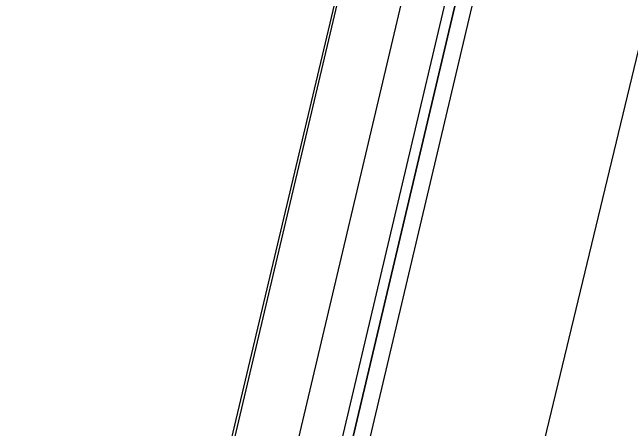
# Model space of a CAD drawing. Header units: feet. Extents: x -84 to 198, y -22 to 181.
# Drawn here: x 130.547 to 131.523, y 91.233 to 91.891 of the extents above; entities that cross this region are included whole.
import ezdxf

# ---------------------------------------------------------------- set-up
doc = ezdxf.new("R2010")
doc.units = ezdxf.units.FT
doc.layers.add('A-LINEA', color=7, linetype='CONTINUOUS')

msp = doc.modelspace()

# ---------------------------------------------------------------- linework, layer by layer
at = {"layer": 'A-LINEA'}
for p, q in [((134.4533, 106.2844), (130.5467, 89.7378)), ((130.8133, 90.8844), (132.56, 98.2711)), ((131.3333, 92.6444), (130.9467, 91.0044))]:
    msp.add_line(p, q, dxfattribs=at)
for points in [[(131.28, 90.7778), (131.7067, 92.5511), (132.1333, 94.3511)], [(131.44, 92.6178), (131.04, 90.9244), (131.0267, 90.9244), (131.0133, 90.9244), (131.4133, 92.6178), (131.0133, 90.9244), (131, 90.9244), (131, 90.9378), (131.4, 92.6311)]]:
    msp.add_lwpolyline(points, dxfattribs=at)

doc.saveas('drawing.dxf')
